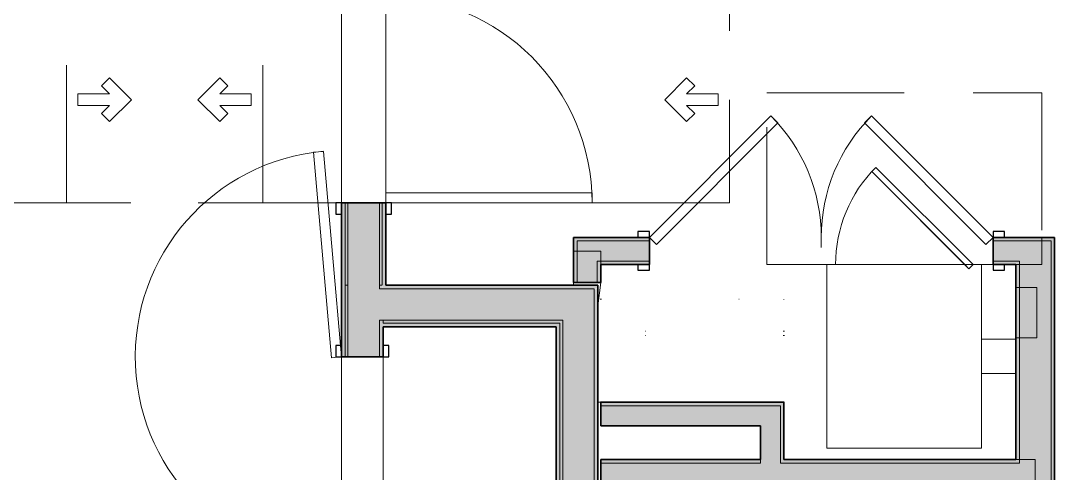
# Model space of a CAD drawing. Header units: inches. Extents: x 6 to 8416, y -388 to 6104.
# Drawn here: x 5461.2 to 5643.7, y 456.5 to 535.4 of the extents above; entities that cross this region are included whole.
import ezdxf

# ---------------------------------------------------------------- set-up
doc = ezdxf.new("R2010")
doc.units = ezdxf.units.IN
doc.header["$MEASUREMENT"] = 0
doc.linetypes.add('Dot 1_16_', pattern=[24, 0, -24])
doc.linetypes.add('Hidden 1_16_', pattern=[36, 24, -12])
for name, color, linetype, lineweight in [('A-DOOR', 31, 'Continuous', 18), ('A-DOOR-FRAM', 31, 'Continuous', 25), ('A-GENM', 13, 'Continuous', 18), ('A-ROOM', 32, 'Continuous', 13), ('A-WALL', 113, 'Continuous', 25), ('A-WALL-PATT', 111, 'Continuous', 35), ('I-WALL', 2, 'Continuous', 25), ('Q-CASE', 31, 'Continuous', 18), ('Q-SPCQ', 91, 'Continuous', 18)]:
    doc.layers.add(name, color=color, linetype=linetype, lineweight=lineweight)

# ---------------------------------------------------------------- blocks, each defined once
blk = doc.blocks.new('SE Appl Unit-WD-Stack-AM - 27_ W x 32_ D x 78 3_4_ H_ Left Exhaust-6380382-LEVEL 3 - PLAN Copy 1 Copy 1')
at = {"layer": 'Q-SPCQ', "linetype": 'Hidden 1_16_', "lineweight": 9}
for p, q in [((-19.5, -13), (-13.5, -13)), ((-19.5, -19), (-13.5, -19))]:
    blk.add_line(p, q, dxfattribs=at)
blk = doc.blocks.new('z Nested-WD-Frontld - Washer _ Dryer-2223882-LEVEL 3 - PLAN Copy 1 Copy 1')
at = {"layer": 'Q-SPCQ'}
for p, q in [((13.5, 0), (-13.5, 0)), ((-13.5, 0), (-13.5, -32)), ((13.5, -32), (13.5, 0)), ((-13.5, -32), (13.5, -32))]:
    blk.add_line(p, q, dxfattribs=at)
at = {"layer": 'Q-SPCQ', "lineweight": 9}
for p, q in [((-11.29, -31.29), (-12, -32)), ((-12, -32), (4.97, -48.97)), ((-11.29, -31.29), (-10.59, -32)), ((-10.59, -32), (5.68, -48.26)), ((5.68, -48.26), (4.97, -48.97))]:
    blk.add_line(p, q, dxfattribs=at)
blk.add_arc((-12, -32), 24, 315, 0, dxfattribs=at)
blk = doc.blocks.new('z Nested-WD-Frontld - Washer _ Dryer-2223883-LEVEL 3 - PLAN Copy 1 Copy 1')
at = {"layer": 'Q-SPCQ'}
for p, q in [((13.5, 0), (-13.5, 0)), ((-13.5, 0), (-13.5, -32)), ((13.5, -32), (13.5, 0)), ((-13.5, -32), (13.5, -32))]:
    blk.add_line(p, q, dxfattribs=at)
at = {"layer": 'Q-SPCQ', "lineweight": 9}
for p, q in [((-11.29, -31.29), (-12, -32)), ((-12, -32), (4.97, -48.97)), ((-11.29, -31.29), (5.68, -48.26)), ((5.68, -48.26), (4.97, -48.97))]:
    blk.add_line(p, q, dxfattribs=at)
blk.add_arc((-12, -32), 24, 315, 0, dxfattribs=at)
blk = doc.blocks.new('z Nested Clearance-Rectangle-AM - Clearance-V473-LEVEL 3 - PLAN Copy 1 Copy 1')
at = {"layer": 'A-GENM', "linetype": 'Hidden 1_16_', "lineweight": 9}
for p, q in [((-15, -48), (-15, 0)), ((-15, 0), (10.25, 0)), ((10.25, 0), (15, 0)), ((15, 0), (15, -3.78)), ((15, -3.88), (15, -6.5)), ((15, -6.5), (15, -8.5)), ((15, -8.5), (15, -10.5)), ((15, -10.5), (15, -37.5)), ((15, -37.5), (15, -48)), ((15, -48), (-15, -48))]:
    blk.add_line(p, q, dxfattribs=at)
blk = doc.blocks.new('z BA Nested-Washer Hookup - 8 3_4_ W x 7 1_2_ H x 3 5_8_ D-2223884-LEVEL 3 - PLAN Copy 1 Copy 1')
at = {"layer": 'Q-SPCQ'}
for p, q in [((-4.375, 0.375), (-4.375, 4)), ((-4.375, 4), (4.375, 4)), ((4.375, 4), (4.375, 0.375)), ((4.375, 0.375), (-4.375, 0.375))]:
    blk.add_line(p, q, dxfattribs=at)
blk = doc.blocks.new('GM Door Push Clearance-ICC ADA-AM - GM Door Push Clearance-ICC ADA-AM-V110-LEVEL 3 - PLAN Copy 1 Copy 1')
at = {"layer": 'A-GENM', "linetype": 'Hidden 1_16_', "lineweight": 9}
for p, q in [((-30, 51.88), (-30, 3.88)), ((18, 51.88), (-30, 51.88)), ((18, 4.87), (18, 51.88)), ((-1, 49.88), (-1, 44.37)), ((1, 49.88), (-1, 49.88)), ((1, 49.88), (1, 44.37)), ((-2.41, 45.79), (-3.83, 44.37)), ((-1, 44.37), (-2.41, 45.79)), ((1, 44.37), (2.41, 45.79)), ((2.41, 45.79), (3.83, 44.37)), ((-3.83, 44.37), (0, 40.55)), ((3.83, 44.37), (0, 40.55)), ((-18, 3.88), (18, 3.88))]:
    blk.add_line(p, q, dxfattribs=at)
blk = doc.blocks.new('Single-Flush-ICC ADA-AM - 36_ x 84_-20  - _U-E _ UNIT ENTRY_-6489213-LEVEL 3 - PLAN Copy 1 Copy 1')
at = {"layer": 'A-DOOR'}
for p, q in [((16.25, 39.88), (18, 39.88)), ((16.25, 3.87), (16.25, 39.88)), ((18, 3.87), (18, 39.88)), ((16.25, 3.87), (18, 3.87))]:
    blk.add_line(p, q, dxfattribs=at)
at = {"layer": 'A-DOOR', "lineweight": 9}
blk.add_arc((18, 3.87), 36, 90, 180, dxfattribs=at)
at = {"layer": 'A-DOOR-FRAM'}
for p, q in [((-18, 4.87), (-20, 4.87)), ((-20, 4.87), (-20, 3.87)), ((-20, 3.87), (-18, 3.87)), ((-18, 3.87), (-18, 4.87)), ((20, 4.87), (18, 4.87)), ((18, 4.87), (18, 3.87)), ((18, 3.87), (20, 3.87)), ((20, 3.87), (20, 4.87)), ((-18, -3.88), (-20, -3.88)), ((-20, -3.88), (-20, -4.88)), ((-20, -4.88), (-18, -4.88)), ((-18, -4.88), (-18, -3.88)), ((20, -3.88), (18, -3.88)), ((18, -3.88), (18, -4.88)), ((18, -4.88), (20, -4.88)), ((20, -4.88), (20, -3.88))]:
    blk.add_line(p, q, dxfattribs=at)
blk = doc.blocks.new('GM Door Pull Clearance-ICC ADA-AM - GM Door Pull Clearance-ICC ADA-AM-3199160-LEVEL 3 - PLAN Copy 1 Copy 1')
at = {"layer": 'A-GENM', "linetype": 'Hidden 1_16_', "lineweight": 9}
for p, q in [((-36, 3.87), (-36, 63.88)), ((-36, 63.88), (18, 63.88)), ((18, 63.88), (18, 4.87)), ((-1, 61.87), (-1, 56.37)), ((-1, 61.87), (1, 61.87)), ((1, 61.87), (1, 56.37)), ((-2.41, 57.79), (-3.83, 56.37)), ((-1, 56.37), (-2.41, 57.79)), ((1, 56.37), (2.41, 57.79)), ((2.41, 57.79), (3.83, 56.37)), ((-3.83, 56.37), (0, 52.55)), ((3.83, 56.37), (0, 52.55)), ((18, 3.87), (-18, 3.87))]:
    blk.add_line(p, q, dxfattribs=at)
blk = doc.blocks.new('GM Door Push Clearance-ICC ADA-AM - GM Door Push Clearance-ICC ADA-AM-5890567-LEVEL 3 - PLAN Copy 1 Copy 1')
at = {"layer": 'A-GENM', "linetype": 'Hidden 1_16_', "lineweight": 9}
for p, q in [((-30, -51.88), (-30, -3.88)), ((-18, -3.88), (18, -3.88)), ((18, -4.88), (18, -51.88)), ((-3.83, -44.38), (0, -40.55)), ((3.83, -44.38), (0, -40.55)), ((-2.41, -45.79), (-3.83, -44.38)), ((-1, -44.38), (-2.41, -45.79)), ((-1, -49.88), (-1, -44.38)), ((1, -44.38), (2.41, -45.79)), ((1, -49.88), (1, -44.38)), ((2.41, -45.79), (3.83, -44.38)), ((1, -49.88), (-1, -49.88)), ((18, -51.88), (-30, -51.88))]:
    blk.add_line(p, q, dxfattribs=at)
blk = doc.blocks.new('Double-Flush-ICC ADA-AM - 72_ x 84_-20-17644370-LEVEL 3 - PLAN Copy 1 Copy 1')
at = {"layer": 'A-DOOR'}
for p, q in [((-71.71, 8.51), (-71.86, 6.76)), ((-35.85, 5.37), (-71.71, 8.51)), ((35.85, 5.37), (71.71, 8.51)), ((71.71, 8.51), (71.86, 6.76)), ((-36, 3.62), (-71.86, 6.76)), ((36, 3.62), (71.86, 6.76)), ((-35.85, 5.37), (-36, 3.62)), ((35.85, 5.37), (36, 3.62)), ((0, 3.62), (0, 1.87))]:
    blk.add_line(p, q, dxfattribs=at)
at = {"layer": 'A-DOOR', "lineweight": 9}
for centre, start, end in [((-36, 3.62), 360, 175), ((36, 3.62), 5, 180)]:
    blk.add_arc(centre, 36, start, end, dxfattribs=at)
at = {"layer": 'A-DOOR-FRAM'}
for p, q in [((-36, 4.63), (-38, 4.63)), ((-38, 4.63), (-38, 3.62)), ((-36, 3.62), (-36, 4.63)), ((38, 4.63), (36, 4.63)), ((36, 4.63), (36, 3.62)), ((38, 3.62), (38, 4.63)), ((-38, 3.62), (-36, 3.62)), ((36, 3.62), (38, 3.62)), ((-36, -3.62), (-38, -3.62)), ((-38, -3.62), (-38, -4.62)), ((-36, -4.62), (-36, -3.62)), ((38, -3.62), (36, -3.62)), ((36, -3.62), (36, -4.62)), ((38, -4.62), (38, -3.62)), ((-38, -4.62), (-36, -4.62)), ((36, -4.62), (38, -4.62))]:
    blk.add_line(p, q, dxfattribs=at)
blk = doc.blocks.new('Unit-Double-Louver-ICC ADA-AM - 60_ x 84_-BL-NR _U-L4 _ LOUVER_LAUNDRY_-6053522-LEVEL 3 - PLAN Copy 1 Copy 1')
at = {"layer": 'A-DOOR'}
for p, q in [((-36, 2.37), (-14.79, 23.59)), ((-34.76, 1.14), (-13.55, 22.35)), ((-13.55, 22.35), (-14.79, 23.59)), ((1.55, 22.35), (2.79, 23.59)), ((22.76, 1.14), (1.55, 22.35)), ((24, 2.37), (2.79, 23.59)), ((-34.76, 1.14), (-36, 2.37)), ((-6, 2.37), (-6, 0.62)), ((22.76, 1.14), (24, 2.37))]:
    blk.add_line(p, q, dxfattribs=at)
at = {"layer": 'A-DOOR', "lineweight": 9}
for centre, start, end in [((-36, 2.37), 360, 45), ((24, 2.37), 135, 180)]:
    blk.add_arc(centre, 30, start, end, dxfattribs=at)
at = {"layer": 'A-DOOR-FRAM'}
for p, q in [((-36, 3.38), (-38, 3.38)), ((-38, 3.38), (-38, 2.37)), ((-38, 2.37), (-36, 2.37)), ((-36, 2.37), (-36, 3.38)), ((26, 3.38), (24, 3.38)), ((24, 3.38), (24, 2.37)), ((24, 2.37), (26, 2.37)), ((26, 2.37), (26, 3.38)), ((-36, -2.37), (-38, -2.37)), ((-38, -2.37), (-38, -3.37)), ((-38, -3.37), (-36, -3.37)), ((-36, -3.37), (-36, -2.37)), ((26, -2.37), (24, -2.37)), ((24, -2.37), (24, -3.37)), ((24, -3.37), (26, -3.37)), ((26, -3.37), (26, -2.37))]:
    blk.add_line(p, q, dxfattribs=at)
at = {"layer": 'A-DOOR-FRAM', "lineweight": 18}
for p, q in [((-36, 3.38), (-38, 3.38)), ((-38, 3.38), (-38, 2.37)), ((-38, 2.37), (-36, 2.37)), ((-36, 3.38), (-36, 2.37)), ((26, 3.38), (24, 3.38)), ((24, 3.38), (24, 2.37)), ((24, 2.37), (26, 2.37)), ((26, 3.38), (26, 2.37)), ((-38, -3.37), (-38, -2.37)), ((-36, -2.37), (-38, -2.37)), ((-38, -3.37), (-36, -3.37)), ((-36, -3.37), (-36, -2.37)), ((24, -3.37), (24, -2.37)), ((26, -2.37), (24, -2.37)), ((24, -3.37), (26, -3.37)), ((26, -3.37), (26, -2.37))]:
    blk.add_line(p, q, dxfattribs=at)
blk = doc.blocks.new('CW Closet Shelf-AM - CW Closet Shelf-AM-2454057-LEVEL 3 - PLAN Copy 1 Copy 1')
at = {"layer": 'Q-CASE', "linetype": 'Dot 1_16_', "lineweight": 9}
for p, q in [((-15.26, -42), (-15.26, -24)), ((-15.26, -24), (16.74, -24)), ((16.74, -24), (16.74, -42)), ((-15.26, -35.62), (16.74, -35.62)), ((-15.26, -36.37), (16.74, -36.37)), ((16.74, -42), (-15.26, -42))]:
    blk.add_line(p, q, dxfattribs=at)

msp = doc.modelspace()

# ---------------------------------------------------------------- hatches: boundary and pattern name
at = {"layer": 'A-WALL-PATT'}
h = msp.add_hatch(color=10, dxfattribs=at)
h.paths.add_polyline_path([(5517.79033733, 489.31077679), (5517.79033733, 503.68577679), (5517.16533733, 503.68577679), (5517.16533733, 489.31077679)])
h.paths.add_polyline_path([(5517.16533733, 539.68577679), (5517.79033733, 539.68577679), (5517.79033733, 842.93577679), (5517.16533733, 842.93577679), (5517.16533733, 567.29256081)])
h = msp.add_hatch(color=10, dxfattribs=at)
h.paths.add_polyline_path([(5524.29033733, 489.31077679), (5524.29033733, 503.68577679), (5523.79033733, 503.68577679), (5523.79033733, 489.31077679)])
h.paths.add_polyline_path([(5524.29033733, 539.68577679), (5524.29033733, 842.93577679), (5523.79033733, 842.93577679), (5523.79033733, 539.68577679)])
at = {"layer": 'A-WALL-PATT', "lineweight": 25}
h = msp.add_hatch(color=10, dxfattribs=at)
h.paths.add_polyline_path([(5524.41533733, 489.31077679), (5524.91533733, 489.31077679), (5524.91533733, 503.68577679), (5524.29033733, 503.68577679), (5524.29033733, 489.31077679)])
h.paths.add_polyline_path([(5524.29033733, 539.68577679), (5524.91533733, 539.68577679), (5524.91533733, 842.93577679), (5524.29033733, 842.93577679), (5524.29033733, 567.29256081)])
at = {"layer": 'A-WALL-PATT', "transparency": 33554560}
for points in [[(5558.29033733, 489.81077679), (5558.29033733, 497.65452679), (5557.66533733, 497.65452679), (5557.66533733, 489.81077679)], [(5635.14971233, 480.15452679), (5635.54033733, 480.15452679), (5635.54033733, 488.90452679), (5634.91533733, 488.90452679), (5634.91533733, 480.15452679)], [(5594.41533733, 458.90452679), (5594.41533733, 468.90452679), (5593.79033733, 468.88381081), (5593.79033733, 458.90452679)]]:
    msp.add_hatch(color=10, dxfattribs=at).paths.add_polyline_path(points)
at = {"layer": 'A-WALL-PATT', "lineweight": 25, "transparency": 33554560}
h = msp.add_hatch(color=10, dxfattribs=at)
h.paths.add_polyline_path([(5562.41533733, 497.02952679), (5570.91533733, 497.02952679), (5570.91533733, 497.65452679), (5558.29033733, 497.65452679), (5558.29033733, 497.02952679), (5561.79033733, 497.02952679)])
h.paths.add_polyline_path([(5641.04033733, 497.02952679), (5641.04033733, 497.65452679), (5630.91533733, 497.65452679), (5630.91533733, 497.02952679), (5635.54033733, 497.02952679)])
for points in [[(5641.04033733, 454.77952679), (5641.66533733, 454.77952679), (5641.66533733, 497.65452679), (5641.04033733, 497.65452679), (5641.04033733, 458.27952679)], [(5562.41533733, 489.81077679), (5562.41533733, 493.52952679), (5561.79033733, 493.52952679), (5561.79033733, 489.81077679)], [(5590.74803685, 468.27952679), (5593.79033733, 468.27952679), (5593.79033733, 468.90452679), (5562.41533733, 468.90452679), (5562.41533733, 468.27952679), (5590.29033733, 468.27952679)]]:
    msp.add_hatch(color=10, dxfattribs=at).paths.add_polyline_path(points)
at = {"layer": 'A-WALL-PATT', "transparency": 33554560}
h = msp.add_hatch(color=10, dxfattribs=at)
h.paths.add_polyline_path([(5570.91533733, 492.90452679), (5570.91533733, 493.52952679), (5562.41533733, 493.52952679), (5562.41533733, 492.90452679)])
h.paths.add_polyline_path([(5630.91533733, 492.90452679), (5634.91533733, 492.90452679), (5634.91533733, 493.52952679), (5630.91533733, 493.52952679)])
h = msp.add_hatch(color=10, dxfattribs=at)
h.paths.add_polyline_path([(5634.91533733, 458.90452679), (5635.54033733, 458.90452679), (5635.54033733, 480.15452679), (5634.91533733, 480.15452679)])
h.paths.add_polyline_path([(5635.54033733, 488.90452679), (5635.54033733, 493.52952679), (5634.91533733, 493.52952679), (5634.98886674, 488.90452679)])
at = {"layer": 'A-WALL-PATT'}
h = msp.add_hatch(color=10, dxfattribs=at)
h.paths.add_polyline_path([(5517.79033733, 397.81077679), (5517.79033733, 404.81077679), (5517.16533733, 404.81077679), (5517.16533733, 397.81077679)])
h.paths.add_polyline_path([(5517.79033733, 476.81077679), (5517.79033733, 489.31077679), (5517.16533733, 489.31077679), (5517.16533733, 476.81077679)])
h = msp.add_hatch(color=10, dxfattribs=at)
h.paths.add_polyline_path([(5517.79033733, 397.18577679), (5518.29033733, 397.18577679), (5518.29033733, 404.81077679), (5517.79033733, 404.81077679), (5517.79033733, 397.81077679)])
h.paths.add_polyline_path([(5518.29033733, 476.81077679), (5518.29033733, 489.31077679), (5517.79033733, 489.31077679), (5517.79033733, 476.81077679)])
at = {"layer": 'A-WALL-PATT', "lineweight": 25}
h = msp.add_hatch(color=10, dxfattribs=at)
h.paths.add_polyline_path([(5523.79033733, 397.81077679), (5524.41533733, 397.81077679), (5524.41533733, 404.81077679), (5523.79033733, 404.81077679), (5523.79033733, 398.43577679)])
h.paths.add_polyline_path([(5524.41533733, 476.81077679), (5524.41533733, 483.18577679), (5523.79033733, 483.18577679), (5523.79033733, 476.81077679)])
h.paths.add_polyline_path([(5523.79033733, 488.68577679), (5524.41533733, 488.68577679), (5524.29033733, 489.31077679), (5523.79033733, 489.31077679)])
at = {"layer": 'A-WALL-PATT'}
for points in [[(5561.29033733, 488.68577679), (5561.91533733, 488.68577679), (5561.91533733, 489.31077679), (5524.41533733, 489.31077679), (5524.41533733, 488.68577679), (5557.00553685, 488.68577679)], [(5561.91533733, 397.81077679), (5561.91533733, 488.68577679), (5561.29033733, 488.56556081), (5561.29033733, 397.81077679)]]:
    msp.add_hatch(color=10, dxfattribs=at).paths.add_polyline_path(points)
at = {"layer": 'A-WALL-PATT', "lineweight": 25}
for points in [[(5554.66533733, 482.06077679), (5555.29033733, 482.06077679), (5555.29033733, 482.68577679), (5524.41533733, 482.68577679), (5524.41533733, 482.06077679)], [(5555.29033733, 398.43577679), (5555.29033733, 482.06077679), (5554.66533733, 482.06077679), (5554.66533733, 398.43577679)]]:
    msp.add_hatch(color=10, dxfattribs=at).paths.add_polyline_path(points)
at = {"layer": 'A-WALL-PATT', "lineweight": 25, "transparency": 33554560}
h = msp.add_hatch(color=10, dxfattribs=at)
h.paths.add_polyline_path([(5635.54033733, 458.27952679), (5635.54033733, 458.90452679), (5593.79033733, 458.90452679), (5593.79033733, 458.27952679), (5624.49053685, 458.27952679)])
h.paths.add_polyline_path([(5590.29033733, 458.27952679), (5590.29033733, 458.90452679), (5562.41533733, 458.90452679), (5562.41533733, 458.27952679)])
at = {"layer": 'I-WALL'}
h = msp.add_hatch(color=10, dxfattribs=at)
h.paths.add_polyline_path([(5517.79033733, 489.31077679), (5518.29033733, 489.31077679), (5518.29033733, 503.68577679), (5517.79033733, 503.68577679)])
h.paths.add_polyline_path([(5518.29033733, 539.68577679), (5518.29033733, 842.93577679), (5517.79033733, 842.93577679), (5517.79033733, 539.68577679)])
h = msp.add_hatch(color=10, dxfattribs=at)
h.paths.add_polyline_path([(5518.29033733, 489.31077679), (5523.79033733, 489.31077679), (5523.79033733, 503.68577679), (5518.29033733, 503.68577679)])
h.paths.add_polyline_path([(5518.29033733, 539.68577679), (5523.79033733, 539.68577679), (5523.79033733, 842.93577679), (5518.29033733, 842.93577679), (5518.29033733, 567.29256081)])
at = {"layer": 'I-WALL', "transparency": 33554560}
for points in [[(5561.79033733, 489.81077679), (5561.79033733, 497.02952679), (5558.29033733, 497.02952679), (5558.29033733, 489.81077679)], [(5641.04033733, 458.27952679), (5641.04033733, 497.02952679), (5635.54033733, 497.02952679), (5635.54033733, 488.90452679), (5638.54033733, 488.90452679), (5638.54033733, 480.15452679), (5635.54033733, 480.15452679), (5635.54033733, 458.27952679)], [(5635.54033733, 480.15452679), (5638.54033733, 480.15452679), (5638.54033733, 488.90452679), (5635.54033733, 488.90452679), (5635.54033733, 488.56556081)], [(5590.29033733, 464.77952679), (5590.29033733, 468.27952679), (5562.41533733, 468.27952679), (5562.41533733, 464.77952679)], [(5590.74803685, 458.27952679), (5593.79033733, 458.27952679), (5593.79033733, 468.27952679), (5590.29033733, 468.27952679), (5590.29033733, 458.27952679)], [(5641.04033733, 454.77952679), (5641.04033733, 458.27952679), (5562.41533733, 458.27952679), (5562.41533733, 454.77952679), (5624.49053685, 454.77952679)]]:
    msp.add_hatch(color=10, dxfattribs=at).paths.add_polyline_path(points)
h = msp.add_hatch(color=10, dxfattribs=at)
h.paths.add_polyline_path([(5561.79033733, 493.52952679), (5570.91533733, 493.52952679), (5570.91533733, 497.02952679), (5561.79033733, 497.02952679)])
h.paths.add_polyline_path([(5634.91533733, 493.52952679), (5635.54033733, 493.52952679), (5635.54033733, 497.02952679), (5630.91533733, 497.02952679), (5630.91533733, 493.52952679)])
at = {"layer": 'I-WALL'}
h = msp.add_hatch(color=10, dxfattribs=at)
h.paths.add_polyline_path([(5523.26303685, 397.18577679), (5523.79033733, 397.18577679), (5523.79033733, 404.81077679), (5518.29033733, 404.81077679), (5518.41533733, 397.18577679)])
h.paths.add_polyline_path([(5518.29033733, 476.81077679), (5523.79033733, 476.81077679), (5523.79033733, 489.31077679), (5518.29033733, 489.31077679), (5518.29033733, 488.56556081)])
for points in [[(5523.79033733, 483.18577679), (5561.29033733, 483.18577679), (5561.29033733, 488.68577679), (5523.79033733, 488.56556081)], [(5555.29033733, 482.68577679), (5555.79033733, 482.68577679), (5555.79033733, 483.18577679), (5524.41533733, 483.18577679), (5524.41533733, 482.68577679)], [(5555.29033733, 397.81077679), (5555.79033733, 397.81077679), (5555.79033733, 482.68577679), (5555.29033733, 482.68577679), (5555.29033733, 398.43577679)], [(5555.79033733, 397.18577679), (5561.29033733, 397.18577679), (5561.29033733, 483.18577679), (5555.79033733, 483.18577679), (5555.79033733, 397.81077679)]]:
    msp.add_hatch(color=10, dxfattribs=at).paths.add_polyline_path(points)

# ---------------------------------------------------------------- linework, layer by layer
at = {"layer": 'A-ROOM', "lineweight": 9, "flags": 128}
for points in [[(6383.85253134, 330.93577679), (6038.91533733, 330.93577679), (6004.06433733, 330.93577679), (5992.01633733, 330.93577679), (5922.16533733, 330.93577679), (5612.66533733, 330.93577679), (5517.16533733, 330.93577679), (5517.16533733, 394.43577679), (5517.16533733, 398.49858278), (5517.16533733, 485.68577679), (5517.16533733, 489.31077679), (5517.16533733, 489.37358278), (5517.16533733, 842.93577679), (5517.16533733, 915.49827679), (5517.16533733, 922.56077679), (5517.16533733, 950.68577679), (5517.16533733, 1329.68577679)], [(5524.91533733, 842.93577679), (5524.91533733, 489.31077679), (5557.66533733, 489.31077679), (5557.66533733, 495.27952679), (5562.41533733, 495.27952679), (5562.41533733, 491.70977679), (5562.41533733, 489.81077679), (5561.91533733, 485.68577679), (5561.91533733, 468.90452679), (5594.41533733, 468.90452679), (5594.41533733, 458.90452679), (5614.29033733, 458.90452679), (5638.29033733, 458.90452679), (5638.29033733, 454.15452679), (5616.66533733, 454.15452679), (5616.66533733, 398.49858278), (5616.66533733, 398.43577679), (5616.66533733, 394.43577679), (5616.66533733, 338.68577679), (5922.16533733, 338.68577679)]]:
    msp.add_lwpolyline(points, dxfattribs=at)
msp.add_lwpolyline([(5524.41533733, 482.06077679), (5524.41533733, 398.43577679), (5554.66533733, 398.43577679), (5554.66533733, 450.50552679), (5554.66533733, 472.86602679), (5554.66533733, 482.06077679), (5554.01633733, 482.06077679), (5524.97814332, 482.06077679)], close=True, dxfattribs=at)
at = {"layer": 'A-WALL', "lineweight": 9}
for p, q in [((5517.79033733, 503.68577679), (5517.79033733, 476.81077679)), ((5518.29033733, 503.68577679), (5518.29033733, 476.81077679)), ((5523.79033733, 503.68577679), (5523.79033733, 488.68577679)), ((5524.29033733, 503.68577679), (5524.29033733, 489.31077679)), ((5558.29033733, 497.02952679), (5570.91533733, 497.02952679)), ((5558.29033733, 497.02952679), (5558.29033733, 489.81077679)), ((5630.91533733, 497.02952679), (5641.04033733, 497.02952679)), ((5641.04033733, 497.02952679), (5641.04033733, 454.77952679)), ((5561.79033733, 493.52952679), (5570.91533733, 493.52952679)), ((5561.79033733, 493.52952679), (5561.79033733, 489.81077679)), ((5630.91533733, 493.52952679), (5635.54033733, 493.52952679)), ((5635.54033733, 493.52952679), (5635.54033733, 458.27952679)), ((5518.29033733, 489.31077679), (5517.79033733, 489.31077679)), ((5524.29033733, 489.31077679), (5523.79033733, 489.31077679)), ((5561.29033733, 488.68577679), (5523.79033733, 488.68577679)), ((5561.29033733, 397.18577679), (5561.29033733, 488.68577679)), ((5523.79033733, 483.18577679), (5523.79033733, 476.81077679)), ((5555.79033733, 483.18577679), (5523.79033733, 483.18577679)), ((5524.41533733, 483.18577679), (5524.41533733, 482.68577679)), ((5555.29033733, 482.68577679), (5524.41533733, 482.68577679)), ((5555.29033733, 397.81077679), (5555.29033733, 482.68577679)), ((5555.79033733, 397.18577679), (5555.79033733, 483.18577679)), ((5562.41533733, 468.27952679), (5593.79033733, 468.27952679)), ((5593.79033733, 458.27952679), (5593.79033733, 468.27952679)), ((5562.41533733, 458.27952679), (5590.29033733, 458.27952679)), ((5590.29033733, 458.27952679), (5590.29033733, 458.90452679)), ((5593.79033733, 458.27952679), (5635.54033733, 458.27952679))]:
    msp.add_line(p, q, dxfattribs=at)
at = {"layer": 'I-WALL', "lineweight": 35}
for p, q in [((5524.91533733, 503.68577679), (5517.16533733, 503.68577679)), ((5517.16533733, 503.68577679), (5517.16533733, 476.81077679)), ((5524.91533733, 489.31077679), (5524.91533733, 503.68577679)), ((5570.91533733, 497.65452679), (5557.66533733, 497.65452679)), ((5557.66533733, 497.65452679), (5557.66533733, 489.81077679)), ((5570.91533733, 492.90452679), (5570.91533733, 497.65452679)), ((5641.66533733, 497.65452679), (5630.91533733, 497.65452679)), ((5630.91533733, 497.65452679), (5630.91533733, 492.90452679)), ((5641.66533733, 454.15452679), (5641.66533733, 497.65452679)), ((5562.41533733, 492.90452679), (5570.91533733, 492.90452679)), ((5562.41533733, 489.81077679), (5562.41533733, 492.90452679)), ((5630.91533733, 492.90452679), (5634.91533733, 492.90452679)), ((5634.91533733, 492.90452679), (5634.91533733, 458.90452679)), ((5561.91533733, 489.31077679), (5524.91533733, 489.31077679)), ((5557.66533733, 489.81077679), (5562.41533733, 489.81077679)), ((5561.91533733, 398.43577679), (5561.91533733, 489.31077679)), ((5524.41533733, 476.81077679), (5524.41533733, 482.06077679)), ((5524.41533733, 482.06077679), (5554.66533733, 482.06077679)), ((5554.66533733, 482.06077679), (5554.66533733, 398.43577679)), ((5517.16533733, 476.81077679), (5524.41533733, 476.81077679)), ((5594.41533733, 468.90452679), (5562.41533733, 468.90452679)), ((5562.41533733, 468.90452679), (5562.41533733, 464.77952679)), ((5594.41533733, 458.90452679), (5594.41533733, 468.90452679)), ((5562.41533733, 464.77952679), (5590.29033733, 464.77952679)), ((5590.29033733, 464.77952679), (5590.29033733, 458.90452679)), ((5590.29033733, 458.90452679), (5562.41533733, 458.90452679)), ((5562.41533733, 458.90452679), (5562.41533733, 454.15452679)), ((5634.91533733, 458.90452679), (5594.41533733, 458.90452679))]:
    msp.add_line(p, q, dxfattribs=at)

# ---------------------------------------------------------------- block references
at = {"layer": 'A-DOOR'}
for name, p, rotation in [('Single-Flush-ICC ADA-AM - 36_ x 84_-20  - _U-E _ UNIT ENTRY_-6489213-LEVEL 3 - PLAN Copy 1 Copy 1', (5521.04033733, 521.68577679), 269.9999999999999), ('Double-Flush-ICC ADA-AM - 72_ x 84_-20-17644370-LEVEL 3 - PLAN Copy 1 Copy 1', (5520.79033733, 440.81077679), 89.99999999999991)]:
    msp.add_blockref(name, p, dxfattribs=dict(at, rotation=rotation))
msp.add_blockref('Unit-Double-Louver-ICC ADA-AM - 60_ x 84_-BL-NR _U-L4 _ LOUVER_LAUNDRY_-6053522-LEVEL 3 - PLAN Copy 1 Copy 1', (5606.91533733, 495.27952679), dxfattribs=at)
at = {"layer": 'A-GENM', "linetype": 'Hidden 1_16_', "lineweight": 9}
for name, p, rotation in [('GM Door Pull Clearance-ICC ADA-AM - GM Door Pull Clearance-ICC ADA-AM-3199160-LEVEL 3 - PLAN Copy 1 Copy 1', (5521.04033733, 521.68577679), 270), ('GM Door Push Clearance-ICC ADA-AM - GM Door Push Clearance-ICC ADA-AM-V110-LEVEL 3 - PLAN Copy 1 Copy 1', (5451.54033733, 521.68577679), 269.9999999999998), ('GM Door Push Clearance-ICC ADA-AM - GM Door Push Clearance-ICC ADA-AM-5890567-LEVEL 3 - PLAN Copy 1 Copy 1', (5521.04033733, 521.68577679), 270), ('z Nested Clearance-Rectangle-AM - Clearance-V473-LEVEL 3 - PLAN Copy 1 Copy 1', (5639.41533733, 507.90452679), 269.9999999999998)]:
    msp.add_blockref(name, p, dxfattribs=dict(at, rotation=rotation))
at = {"layer": 'Q-CASE', "rotation": 180}
msp.add_blockref('CW Closet Shelf-AM - CW Closet Shelf-AM-2454057-LEVEL 3 - PLAN Copy 1 Copy 1', (5579.15304225, 444.90452679), dxfattribs=at)
at = {"layer": 'Q-SPCQ'}
for name, p, rotation in [('z Nested-WD-Frontld - Washer _ Dryer-2223882-LEVEL 3 - PLAN Copy 1 Copy 1', (5615.41533733, 460.90452679), 180), ('z Nested-WD-Frontld - Washer _ Dryer-2223883-LEVEL 3 - PLAN Copy 1 Copy 1', (5615.41533733, 460.90452679), 180), ('z BA Nested-Washer Hookup - 8 3_4_ W x 7 1_2_ H x 3 5_8_ D-2223884-LEVEL 3 - PLAN Copy 1 Copy 1', (5634.54033733, 484.52952679), 270)]:
    msp.add_blockref(name, p, dxfattribs=dict(at, rotation=rotation))
at = {"layer": 'Q-SPCQ', "linetype": 'Hidden 1_16_', "lineweight": 9, "rotation": 180}
msp.add_blockref('SE Appl Unit-WD-Stack-AM - 27_ W x 32_ D x 78 3_4_ H_ Left Exhaust-6380382-LEVEL 3 - PLAN Copy 1 Copy 1', (5615.41533733, 460.90452679), dxfattribs=at)

doc.saveas('drawing.dxf')
